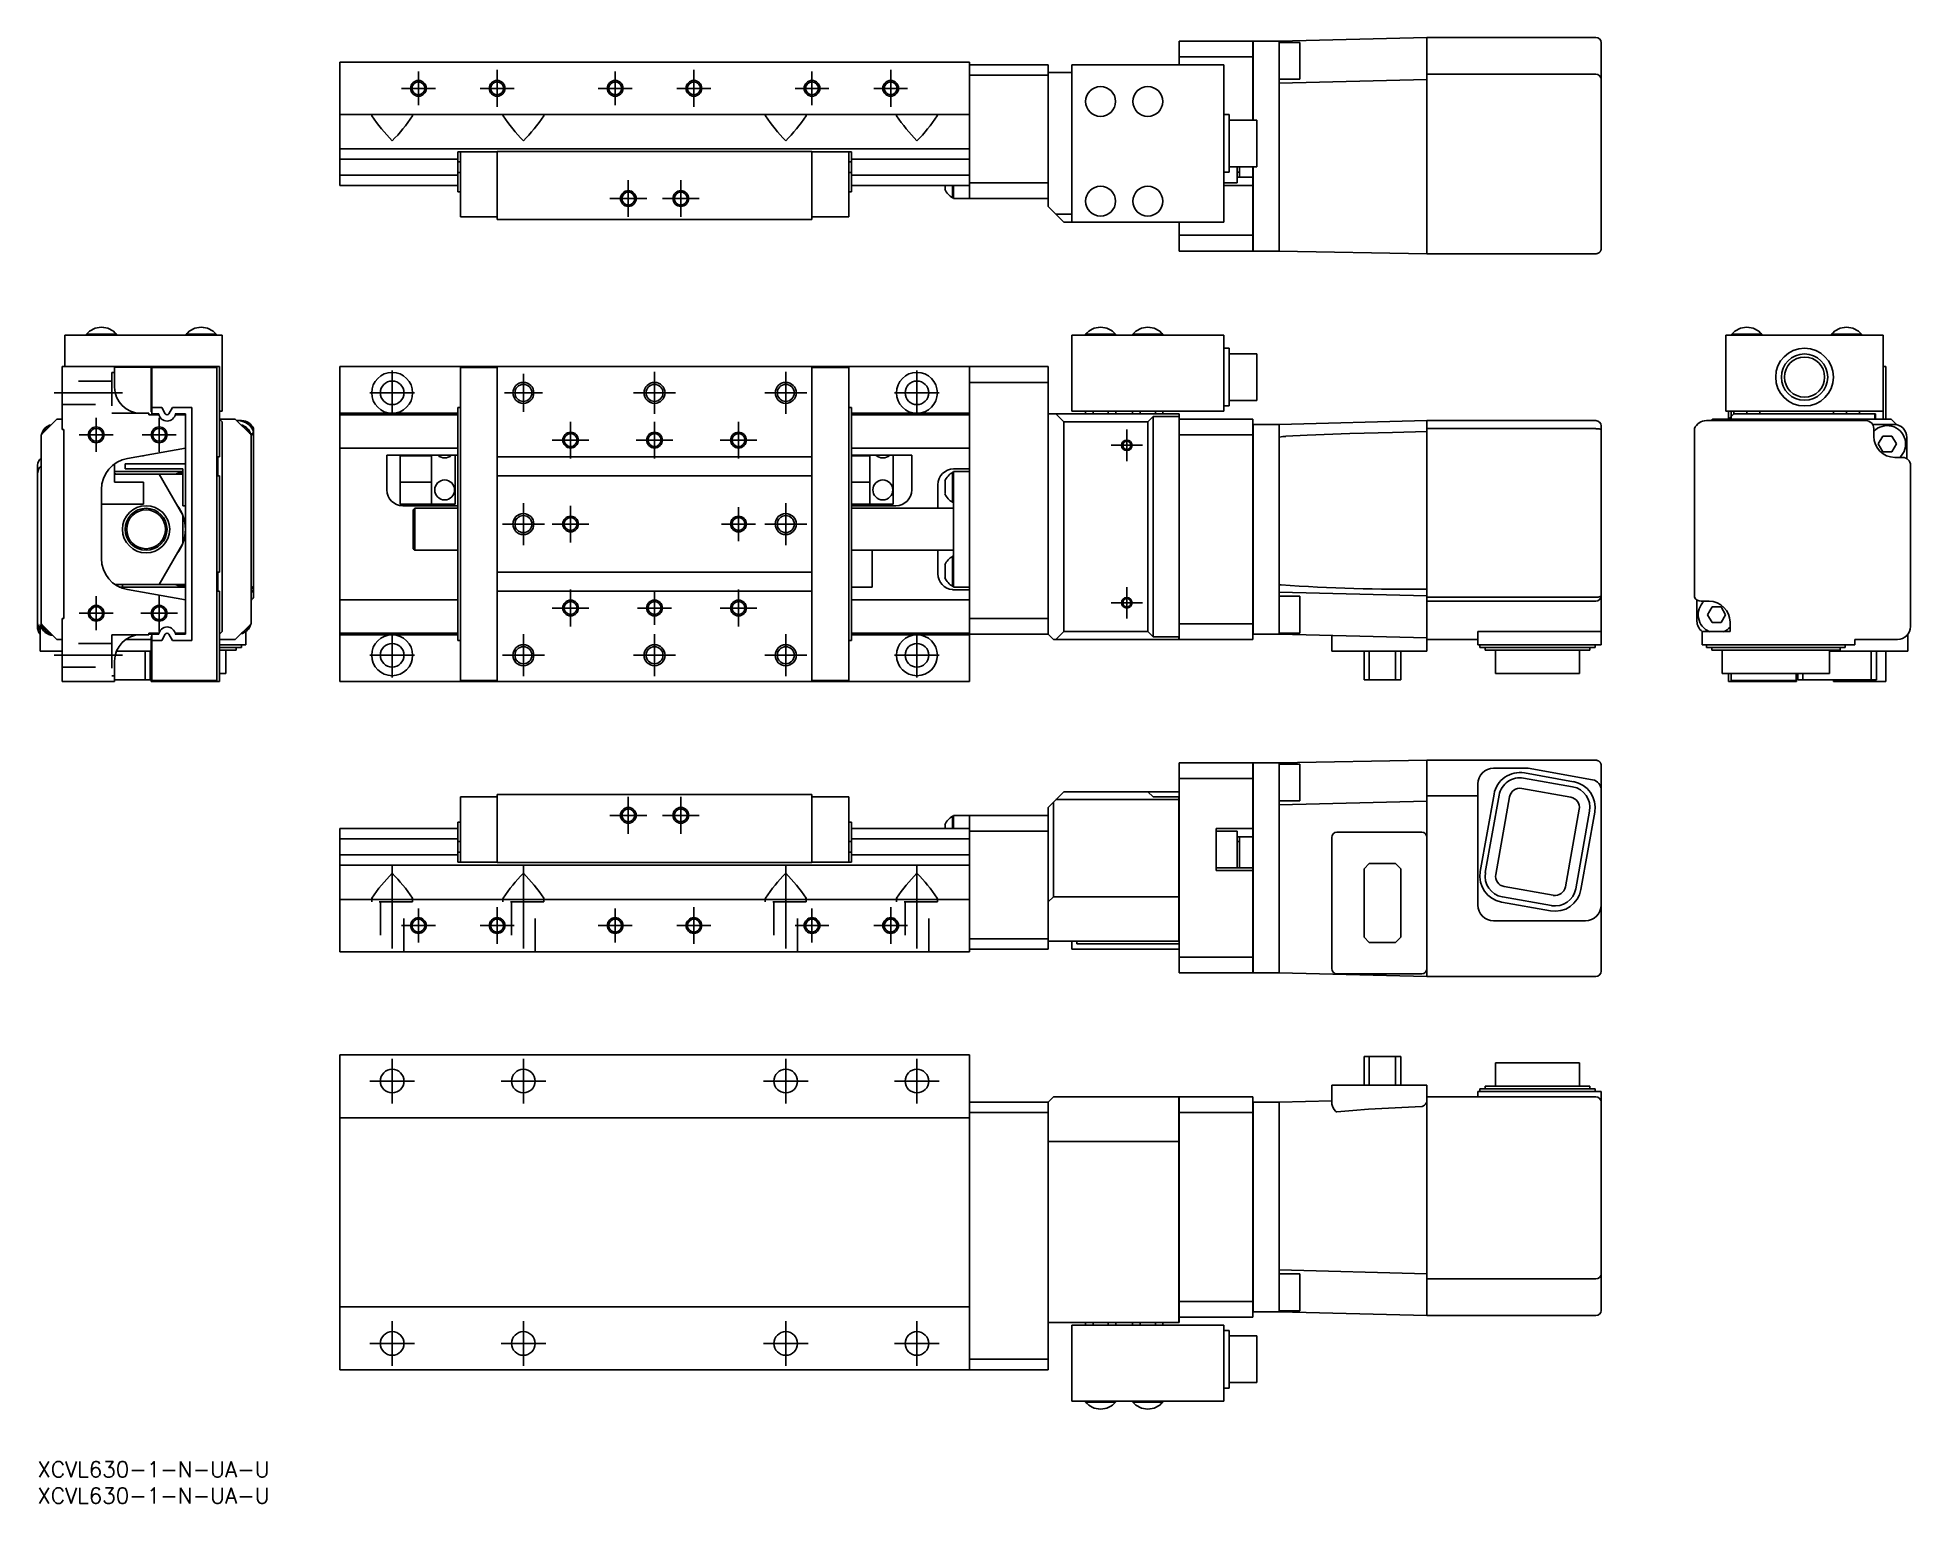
# Model space of a CAD drawing. Extents: x 0 to 357, y -8 to 271.
import ezdxf

# ---------------------------------------------------------------- set-up
doc = ezdxf.new("R2010")
doc.units = 0
doc.header["$LTSCALE"] = 0.5
doc.linetypes.add('CENTER', pattern=[50.8, 31.75, -6.35, 6.35, -6.35])
doc.linetypes.add('DASHED', pattern=[19.05, 12.7, -6.35])
for name, color, linetype in [('MSM_CENTER', 1, 'CENTER'), ('MSM_CONTINUOUS', 7, 'CONTINUOUS'), ('MSM_DASHED', 4, 'DASHED'), ('MSM_NARROW', 5, 'CONTINUOUS'), ('MSM_PART_NUMBER', 7, 'CONTINUOUS')]:
    doc.layers.add(name, color=color, linetype=linetype)
doc.styles.get("Standard").update_dxf_attribs({"font": 'txt.shx', "height": 3, "bigfont": 'bigfont.shx'})

# ---------------------------------------------------------------- blocks, each defined once
blk = doc.blocks.new('*U2')
at = {"layer": 'MSM_PART_NUMBER'}
blk.add_text('XCVL630-1-N-UA-U', height=3, dxfattribs=at).set_placement((0, -3))
blk = doc.blocks.new('*U3')
at = {"layer": 'MSM_PART_NUMBER'}
blk.add_text('XCVL630-1-N-UA-U', height=3, dxfattribs=at).set_placement((0, -8))

msp = doc.modelspace()

# ---------------------------------------------------------------- linework, layer by layer
at = {"layer": 'MSM_CENTER'}
for p, q in [((72.6, 258.43), (72.6, 264.89)), ((87.6, 258.16), (87.6, 265.16)), ((110.1, 258.43), (110.1, 264.89)), ((125.1, 258.16), (125.1, 265.16)), ((147.6, 258.43), (147.6, 264.89)), ((162.6, 258.16), (162.6, 265.16)), ((69.37, 261.66), (75.83, 261.66)), ((84.37, 261.66), (90.83, 261.66)), ((106.87, 261.66), (113.33, 261.66)), ((121.87, 261.66), (128.33, 261.66)), ((144.37, 261.66), (150.83, 261.66)), ((159.37, 261.66), (165.83, 261.66)), ((112.6, 237.16), (112.6, 244.16)), ((122.6, 237.16), (122.6, 244.16)), ((109.1, 240.66), (116.1, 240.66)), ((119.1, 240.66), (126.1, 240.66)), ((67.6, 199.39), (67.6, 207.89)), ((92.6, 200.02), (92.6, 207.26)), ((117.6, 199.64), (117.6, 207.64)), ((142.6, 199.64), (142.6, 207.64)), ((167.6, 199.39), (167.6, 207.89)), ((3.2, 203.64), (16.2, 203.64)), ((63.35, 203.64), (71.85, 203.64)), ((88.98, 203.64), (96.22, 203.64)), ((113.6, 203.64), (121.6, 203.64)), ((138.6, 203.64), (146.6, 203.64)), ((163.35, 203.64), (171.85, 203.64)), ((11.2, 192.41), (11.2, 198.87)), ((23.2, 192.41), (23.2, 198.87)), ((101.6, 191.14), (101.6, 198.14)), ((117.6, 191.14), (117.6, 198.14)), ((133.6, 191.14), (133.6, 198.14)), ((207.6, 190.64), (207.6, 196.64)), ((7.97, 195.64), (14.43, 195.64)), ((19.97, 195.64), (26.43, 195.64)), ((98.1, 194.64), (105.1, 194.64)), ((114.1, 194.64), (121.1, 194.64)), ((130.1, 194.64), (137.1, 194.64)), ((204.6, 193.64), (210.6, 193.64)), ((92.6, 174.64), (92.6, 182.64)), ((101.6, 175.14), (101.6, 182.14)), ((142.6, 174.64), (142.6, 182.64)), ((88.6, 178.64), (96.6, 178.64)), ((98.1, 178.64), (105.1, 178.64)), ((130.37, 178.64), (136.83, 178.64)), ((133.6, 175.41), (133.6, 181.87)), ((138.6, 178.64), (146.6, 178.64)), ((11.2, 158.41), (11.2, 164.87)), ((23.2, 158.14), (23.2, 165.14)), ((101.6, 159.14), (101.6, 166.14)), ((117.6, 159.41), (117.6, 165.87)), ((133.6, 159.14), (133.6, 166.14)), ((207.6, 160.64), (207.6, 166.64)), ((7.97, 161.64), (14.43, 161.64)), ((19.7, 161.64), (26.7, 161.64)), ((98.1, 162.64), (105.1, 162.64)), ((114.37, 162.64), (120.83, 162.64)), ((130.1, 162.64), (137.1, 162.64)), ((204.6, 163.64), (210.6, 163.64)), ((67.6, 149.39), (67.6, 157.89)), ((92.6, 149.64), (92.6, 157.64)), ((117.6, 149.64), (117.6, 157.64)), ((142.6, 149.64), (142.6, 157.64)), ((167.6, 149.39), (167.6, 157.89)), ((3.2, 153.64), (16.2, 153.64)), ((63.35, 153.64), (71.85, 153.64)), ((88.6, 153.64), (96.6, 153.64)), ((113.6, 153.64), (121.6, 153.64)), ((138.6, 153.64), (146.6, 153.64)), ((163.35, 153.64), (171.85, 153.64)), ((112.6, 119.63), (112.6, 126.63)), ((122.6, 119.63), (122.6, 126.63)), ((109.1, 123.13), (116.1, 123.13)), ((119.1, 123.13), (126.1, 123.13)), ((67.6, 113.63), (67.6, 95.13)), ((92.6, 113.63), (92.6, 95.13)), ((142.6, 113.63), (142.6, 95.13)), ((167.6, 113.63), (167.6, 95.13)), ((72.6, 98.9), (72.6, 105.36)), ((87.6, 98.63), (87.6, 105.63)), ((110.1, 98.9), (110.1, 105.36)), ((125.1, 98.63), (125.1, 105.63)), ((147.6, 98.9), (147.6, 105.36)), ((162.6, 98.63), (162.6, 105.63)), ((69.37, 102.13), (75.83, 102.13)), ((84.37, 102.13), (90.83, 102.13)), ((106.87, 102.13), (113.33, 102.13)), ((121.87, 102.13), (128.33, 102.13)), ((144.37, 102.13), (150.83, 102.13)), ((159.37, 102.13), (165.83, 102.13)), ((67.6, 68.25), (67.6, 76.75)), ((92.6, 68.25), (92.6, 76.75)), ((142.6, 68.25), (142.6, 76.75)), ((167.6, 68.25), (167.6, 76.75)), ((63.35, 72.5), (71.85, 72.5)), ((88.35, 72.5), (96.85, 72.5)), ((138.35, 72.5), (146.85, 72.5)), ((163.35, 72.5), (171.85, 72.5)), ((67.6, 18.25), (67.6, 26.75)), ((92.6, 18.25), (92.6, 26.75)), ((142.6, 18.25), (142.6, 26.75)), ((167.6, 18.25), (167.6, 26.75)), ((63.35, 22.5), (71.85, 22.5)), ((88.35, 22.5), (96.85, 22.5)), ((138.35, 22.5), (146.85, 22.5)), ((163.35, 22.5), (171.85, 22.5))]:
    msp.add_line(p, q, dxfattribs=at)
at = {"layer": 'MSM_CONTINUOUS'}
for p, q in [((264.8, 271.36), (236.6, 270.66)), ((264.8, 271.36), (264.8, 230.16)), ((297, 271.36), (264.8, 271.36)), ((217.6, 270.66), (231.6, 270.66)), ((217.6, 270.66), (217.6, 266.16)), ((231.6, 270.56), (231.7, 270.66)), ((231.6, 255.58), (231.6, 270.66)), ((231.7, 270.66), (231.7, 255.58)), ((231.7, 270.66), (236.6, 270.66)), ((236.6, 270.66), (236.6, 230.66)), ((240.6, 270.42), (236.6, 270.42)), ((240.6, 270.42), (240.6, 263.42)), ((298, 270.36), (298, 231.16)), ((57.6, 266.66), (177.6, 266.66)), ((57.6, 266.66), (57.6, 243.16)), ((177.6, 266.66), (177.6, 240.66)), ((192.6, 266.16), (177.6, 266.16)), ((192.6, 264.16), (177.6, 264.16)), ((192.6, 266.16), (192.6, 239.16)), ((192.6, 264.66), (197.1, 264.66)), ((197.1, 236.16), (197.1, 266.16)), ((197.1, 266.16), (226.1, 266.16)), ((231.6, 267.66), (217.6, 267.66)), ((226.1, 266.16), (226.1, 236.16)), ((297, 264.36), (264.8, 264.36)), ((236.6, 263.42), (240.6, 263.42)), ((264.8, 263.36), (236.6, 262.66)), ((57.6, 256.66), (177.6, 256.66)), ((63.86, 256.66), (63.7, 256.53)), ((63.7, 256.53), (63.72, 256.42)), ((71.5, 256.54), (71.34, 256.66)), ((71.47, 256.4), (71.5, 256.51)), ((71.5, 256.51), (71.5, 256.54)), ((88.86, 256.66), (88.7, 256.53)), ((88.7, 256.53), (88.72, 256.42)), ((96.5, 256.54), (96.34, 256.66)), ((96.47, 256.4), (96.5, 256.51)), ((96.5, 256.51), (96.5, 256.54)), ((138.86, 256.66), (138.7, 256.53)), ((138.7, 256.53), (138.72, 256.42)), ((146.5, 256.54), (146.34, 256.66)), ((146.47, 256.4), (146.5, 256.51)), ((146.5, 256.51), (146.5, 256.54)), ((163.86, 256.66), (163.7, 256.53)), ((163.7, 256.53), (163.72, 256.42)), ((171.5, 256.54), (171.34, 256.66)), ((171.47, 256.4), (171.5, 256.51)), ((171.5, 256.51), (171.5, 256.54)), ((227.1, 256.66), (226.1, 256.66)), ((227.1, 256.66), (227.1, 245.66)), ((232.4, 255.58), (227.1, 255.58)), ((232.4, 255.58), (232.4, 246.73)), ((57.6, 250.16), (177.6, 250.16)), ((57.6, 248.2), (80.1, 248.2)), ((87.6, 249.56), (80.1, 249.56)), ((80.1, 241.96), (80.1, 249.56)), ((80.6, 247.68), (80.1, 247.68)), ((80.6, 249.56), (80.6, 237.16)), ((147.6, 249.66), (87.6, 249.66)), ((87.6, 249.66), (87.6, 236.66)), ((147.6, 249.66), (147.6, 236.66)), ((155.1, 249.56), (147.6, 249.56)), ((154.6, 249.56), (154.6, 237.16)), ((154.6, 247.68), (155.1, 247.68)), ((155.1, 241.96), (155.1, 249.56)), ((155.1, 248.2), (177.6, 248.2)), ((227.1, 246.73), (232.4, 246.73)), ((228.6, 246.73), (228.6, 243.66)), ((229.1, 246.73), (229.1, 244.77)), ((231.6, 246.73), (231.6, 230.66)), ((231.7, 246.73), (231.7, 230.66)), ((57.6, 245.12), (80.1, 245.12)), ((57.6, 243.16), (80.1, 243.16)), ((80.6, 245.63), (80.1, 245.63)), ((154.6, 245.63), (155.1, 245.63)), ((155.1, 245.12), (177.6, 245.12)), ((155.1, 243.16), (177.6, 243.16)), ((172.95, 243.16), (172.95, 242.45)), ((174.4, 243.16), (174.4, 240.8)), ((174.6, 243.16), (174.6, 240.66)), ((192.6, 243.66), (177.6, 243.66)), ((226.1, 245.66), (227.1, 245.66)), ((226.1, 243.66), (228.6, 243.66)), ((231.6, 243.16), (226.1, 243.16)), ((228.6, 245.66), (229.1, 245.66)), ((228.6, 244.77), (231.6, 244.77)), ((80.6, 241.96), (80.1, 241.96)), ((154.6, 241.96), (155.1, 241.96)), ((174.4, 240.8), (174.6, 240.8)), ((174.6, 240.66), (192.6, 240.66)), ((192.6, 239.16), (195.6, 236.16)), ((80.6, 237.16), (87.6, 237.16)), ((147.6, 236.66), (87.6, 236.66)), ((154.6, 237.16), (147.6, 237.16)), ((194.1, 237.66), (197.1, 237.66)), ((226.1, 236.16), (195.6, 236.16)), ((217.6, 230.66), (217.6, 236.16)), ((217.6, 233.66), (231.6, 233.66)), ((231.6, 230.66), (217.6, 230.66)), ((231.7, 230.66), (231.6, 230.76)), ((236.6, 230.66), (231.7, 230.66)), ((236.6, 230.66), (264.8, 230.16)), ((297, 230.16), (264.8, 230.16)), ((297, 230.16), (297.05, 230.16)), ((297.05, 230.16), (297.1, 230.16)), ((297.1, 230.16), (297.15, 230.17)), ((297.15, 230.17), (297.19, 230.18)), ((297.19, 230.18), (297.24, 230.19)), ((297.24, 230.19), (297.28, 230.2)), ((297.28, 230.2), (297.33, 230.21)), ((297.33, 230.21), (297.36, 230.22)), ((297.36, 230.22), (297.39, 230.24)), ((297.39, 230.24), (297.42, 230.25)), ((297.42, 230.25), (297.45, 230.26)), ((297.45, 230.26), (297.48, 230.28)), ((297.48, 230.28), (297.51, 230.3)), ((297.51, 230.3), (297.53, 230.31)), ((297.53, 230.31), (297.56, 230.33)), ((297.56, 230.33), (297.59, 230.35)), ((297.59, 230.35), (297.61, 230.37)), ((297.61, 230.37), (297.64, 230.39)), ((297.64, 230.39), (297.67, 230.41)), ((297.67, 230.41), (297.69, 230.43)), ((297.69, 230.43), (297.71, 230.46)), ((297.71, 230.46), (297.74, 230.48)), ((297.74, 230.48), (297.76, 230.51)), ((297.76, 230.51), (297.78, 230.53)), ((297.78, 230.53), (297.8, 230.56)), ((297.8, 230.56), (297.82, 230.58)), ((297.82, 230.58), (297.84, 230.61)), ((297.84, 230.61), (297.86, 230.65)), ((297.86, 230.65), (297.88, 230.68)), ((297.88, 230.68), (297.9, 230.72)), ((297.9, 230.72), (297.92, 230.76)), ((297.92, 230.76), (297.93, 230.8)), ((297.93, 230.8), (297.95, 230.84)), ((297.95, 230.84), (297.96, 230.88)), ((297.96, 230.88), (297.97, 230.92)), ((297.97, 230.92), (297.98, 230.94)), ((297.98, 230.97), (297.99, 231)), ((297.98, 230.94), (297.98, 230.97)), ((297.99, 231.03), (298, 231.06)), ((297.99, 231), (297.99, 231.03)), ((298, 231.15), (298, 231.16)), ((298, 231.12), (298, 231.15)), ((298, 231.09), (298, 231.12)), ((298, 231.06), (298, 231.09)), ((35.2, 214.64), (5.2, 214.64)), ((5.2, 214.64), (5.2, 208.64)), ((15.05, 214.8), (9.35, 214.8)), ((9.35, 214.8), (9.35, 214.64)), ((15.05, 214.64), (15.05, 214.8)), ((34.05, 214.8), (28.35, 214.8)), ((28.35, 214.8), (28.35, 214.64)), ((34.05, 214.64), (34.05, 214.8)), ((35.2, 214.64), (35.2, 200.14)), ((226.1, 214.64), (197.1, 214.64)), ((197.1, 214.64), (197.1, 200.14)), ((205.45, 214.8), (199.75, 214.8)), ((199.75, 214.8), (199.75, 214.64)), ((205.45, 214.64), (205.45, 214.8)), ((208.75, 214.8), (208.75, 214.64)), ((214.45, 214.8), (208.75, 214.8)), ((214.45, 214.64), (214.45, 214.8)), ((226.1, 214.64), (226.1, 200.14)), ((351.75, 214.64), (321.75, 214.64)), ((321.75, 214.64), (321.75, 200.14)), ((328.6, 214.8), (322.9, 214.8)), ((322.9, 214.8), (322.9, 214.64)), ((328.6, 214.64), (328.6, 214.8)), ((347.6, 214.8), (341.9, 214.8)), ((341.9, 214.8), (341.9, 214.64)), ((347.6, 214.64), (347.6, 214.8)), ((351.75, 214.64), (351.75, 198.64)), ((227.1, 212.14), (226.1, 212.14)), ((227.1, 212.14), (227.1, 201.14)), ((232.4, 211.06), (227.1, 211.06)), ((232.4, 211.06), (232.4, 202.21)), ((4.7, 196.64), (4.7, 208.64)), ((4.7, 208.64), (34.7, 208.64)), ((14.7, 208.64), (14.7, 204.74)), ((21.7, 208.54), (14.7, 208.54)), ((21.7, 200.04), (21.7, 208.64)), ((21.8, 199.64), (21.8, 208.44)), ((21.8, 208.44), (34.2, 208.44)), ((34.2, 208.44), (34.2, 148.84)), ((34.7, 208.64), (34.7, 191.44)), ((57.6, 208.64), (57.6, 148.64)), ((57.6, 208.64), (192.6, 208.64)), ((80.6, 208.44), (87.6, 208.44)), ((80.6, 208.44), (80.6, 148.84)), ((87.6, 208.64), (87.6, 148.64)), ((147.6, 208.64), (147.6, 148.64)), ((154.6, 208.44), (147.6, 208.44)), ((154.6, 208.44), (154.6, 148.84)), ((177.6, 208.64), (177.6, 148.64)), ((192.6, 157.64), (192.6, 208.64)), ((352.25, 208.64), (351.75, 208.64)), ((352.25, 198.64), (352.25, 208.64)), ((192.6, 205.64), (177.6, 205.64)), ((21.8, 200.04), (21.7, 200.04)), ((21.8, 200.84), (23.68, 200.84)), ((23.68, 200.84), (24.36, 199.64)), ((25.04, 199.64), (25.72, 200.84)), ((25.72, 200.84), (29.4, 200.84)), ((29.4, 200.84), (29.4, 156.44)), ((35.2, 200.14), (34.7, 200.14)), ((80.1, 156.44), (80.1, 200.84)), ((80.6, 200.84), (80.1, 200.84)), ((154.6, 200.84), (155.1, 200.84)), ((155.1, 156.44), (155.1, 200.84)), ((226.1, 200.14), (197.1, 200.14)), ((199.71, 199.64), (199.71, 200.14)), ((201.16, 199.64), (201.16, 200.14)), ((204.04, 199.64), (204.04, 200.14)), ((205.49, 199.64), (205.49, 200.14)), ((208.71, 199.64), (208.71, 200.14)), ((210.16, 199.64), (210.16, 200.14)), ((213.04, 199.64), (213.04, 200.14)), ((214.49, 199.64), (214.49, 200.14)), ((226.1, 201.14), (227.1, 201.14)), ((227.1, 202.21), (232.4, 202.21)), ((351.75, 200.14), (321.75, 200.14)), ((322.25, 200.14), (322.25, 198.64)), ((322.75, 198.64), (322.75, 200.14)), ((323.25, 199.64), (323.25, 200.14)), ((325.75, 199.64), (325.75, 200.14)), ((328.25, 199.64), (328.25, 200.14)), ((342.25, 199.64), (342.25, 200.14)), ((344.75, 199.64), (344.75, 200.14)), ((347.25, 199.64), (347.25, 200.14)), ((3.7, 198.64), (0.7, 195.64)), ((3.7, 198.64), (4.7, 198.64)), ((5, 196.64), (4.7, 196.64)), ((5, 160.64), (5, 196.64)), ((19.7, 199.74), (21.2, 199.74)), ((21.2, 199.44), (21.2, 199.74)), ((23.16, 199.44), (21.2, 199.44)), ((23.13, 199.64), (21.8, 199.64)), ((28.2, 199.44), (26.24, 199.44)), ((28.2, 199.64), (26.27, 199.64)), ((28.2, 157.64), (28.2, 199.64)), ((34.7, 198.64), (35.2, 198.14)), ((34.7, 198.64), (37.7, 198.64)), ((35.2, 198.14), (35.2, 158.14)), ((40.7, 195.64), (37.7, 198.64)), ((38.9, 198.34), (38, 198.34)), ((41.2, 164.69), (41.2, 196.82)), ((57.6, 199.74), (80.1, 199.74)), ((57.6, 199.44), (80.1, 199.44)), ((155.1, 199.74), (177.6, 199.74)), ((155.1, 199.44), (177.6, 199.44)), ((192.6, 199.64), (217.6, 199.64)), ((194.1, 199.64), (195.6, 198.14)), ((195.6, 198.14), (195.6, 158.14)), ((211.6, 198.14), (195.6, 198.14)), ((212.6, 199.14), (211.6, 198.14)), ((211.6, 158.14), (211.6, 198.14)), ((212.6, 157.14), (212.6, 199.14)), ((217.6, 199.14), (212.6, 199.14)), ((217.6, 156.64), (217.6, 199.64)), ((217.6, 198.64), (231.6, 198.64)), ((231.6, 198.64), (231.6, 156.64)), ((231.7, 197.64), (231.6, 197.54)), ((231.7, 197.64), (231.7, 157.64)), ((231.7, 197.64), (236.6, 197.64)), ((264.8, 198.34), (236.6, 197.64)), ((236.6, 197.64), (236.6, 157.64)), ((297, 198.34), (264.8, 198.34)), ((264.8, 154.44), (264.8, 198.34)), ((297, 196.82), (264.8, 196.82)), ((297.82, 196.73), (297.92, 196.69)), ((297.92, 196.69), (297.99, 196.62)), ((297.99, 196.62), (298, 196.59)), ((298, 155.64), (298, 197.34)), ((315.75, 164.69), (315.75, 196.82)), ((318.05, 198.34), (348.45, 198.34)), ((319.25, 198.64), (318.95, 198.34)), ((319.25, 198.64), (353.25, 198.64)), ((323.25, 199.64), (322.25, 198.64)), ((323.25, 199.64), (350.25, 199.64)), ((328.75, 198.64), (328.75, 198.34)), ((336.75, 198.34), (336.75, 198.64)), ((353.75, 197.64), (349.72, 197.64)), ((349.95, 196.84), (349.95, 195.34)), ((350.15, 198.64), (350.15, 199.64)), ((350.25, 199.64), (350.25, 198.64)), ((354.32, 197.57), (353.25, 198.64)), ((0.7, 159.64), (0.7, 195.64)), ((28.2, 193.08), (17.16, 191.14)), ((40.7, 195.64), (40.7, 159.64)), ((40.7, 195.22), (40.71, 195.24)), ((40.7, 195.2), (40.7, 195.22)), ((40.7, 195.19), (40.7, 195.2)), ((40.7, 195.18), (40.7, 195.19)), ((40.7, 195.19), (40.7, 195.19)), ((40.7, 195.17), (40.7, 195.18)), ((40.7, 195.18), (40.7, 195.18)), ((40.7, 195.18), (40.7, 195.18)), ((40.7, 195.16), (40.7, 195.17)), ((40.7, 195.17), (40.7, 195.17)), ((40.7, 195.15), (40.7, 195.16)), ((40.7, 195.16), (40.7, 195.16)), ((40.7, 195.16), (40.7, 195.16)), ((40.7, 195.16), (40.7, 195.16)), ((40.7, 195.16), (40.7, 195.16)), ((40.7, 195.14), (40.7, 195.15)), ((40.7, 195.15), (40.7, 195.15)), ((40.7, 195.15), (40.7, 195.15)), ((40.7, 195.15), (40.7, 195.15)), ((40.7, 195.15), (40.7, 195.15)), ((40.7, 195.15), (40.7, 195.15)), ((40.7, 195.15), (40.7, 195.15)), ((40.7, 195.15), (40.7, 195.15)), ((40.7, 195.15), (40.7, 195.15)), ((40.7, 195.15), (40.7, 195.15)), ((40.7, 195.14), (40.7, 195.14)), ((40.7, 195.14), (40.7, 195.14)), ((40.7, 195.14), (40.7, 195.14)), ((40.7, 195.14), (40.7, 195.14)), ((40.7, 195.14), (40.7, 195.14)), ((40.7, 195.14), (40.7, 195.14)), ((40.7, 195.14), (40.7, 195.14)), ((40.7, 195.14), (40.7, 195.14)), ((40.71, 195.31), (40.72, 195.36)), ((40.71, 195.28), (40.71, 195.31)), ((40.71, 195.24), (40.71, 195.28)), ((40.72, 195.36), (40.8, 195.58)), ((40.8, 195.58), (40.94, 195.87)), ((40.94, 195.87), (41.08, 196.09)), ((41.08, 196.09), (41.2, 196.25)), ((57.6, 193.08), (80.1, 193.08)), ((155.1, 193.08), (177.6, 193.08)), ((231.6, 195.64), (217.6, 195.64)), ((236.6, 195.14), (236.69, 195.19)), ((237.93, 195.36), (241.99, 195.58)), ((241.99, 195.58), (250.12, 195.87)), ((250.12, 195.87), (258.25, 196.09)), ((258.25, 196.09), (264.8, 196.25)), ((350.78, 193.9), (351.65, 195.4)), ((351.65, 192.4), (350.78, 193.9)), ((351.65, 195.4), (353.38, 195.4)), ((353.38, 195.4), (354.25, 193.9)), ((354.25, 193.9), (353.38, 192.4)), ((356.25, 195.64), (356.19, 195.7)), ((356.25, 191.11), (356.25, 195.14)), ((0, 159.14), (0, 189.84)), ((14.7, 186.64), (14.7, 190.1)), ((16.7, 189.14), (16.7, 190.14)), ((28.2, 190.14), (16.7, 190.14)), ((19.99, 191.64), (20.2, 191.64)), ((20.2, 191.67), (20.2, 191.64)), ((34.35, 187.84), (34.35, 191.44)), ((34.35, 191.44), (34.7, 191.44)), ((80.1, 191.76), (66.6, 191.76)), ((66.6, 185.14), (66.6, 191.76)), ((69.1, 191.76), (69.1, 182.44)), ((75.1, 191.64), (69.1, 191.64)), ((75.1, 191.76), (75.1, 182.44)), ((79.6, 191.76), (79.6, 182.44)), ((147.6, 191.44), (87.6, 191.44)), ((166.6, 191.76), (155.1, 191.76)), ((158.6, 191.64), (155.1, 191.64)), ((158.6, 191.76), (158.6, 182.44)), ((163.1, 191.76), (163.1, 182.44)), ((166.6, 191.76), (166.6, 185.14)), ((353.38, 192.4), (351.65, 192.4)), ((353.95, 191.34), (355.45, 191.34)), ((356.95, 189.84), (356.95, 159.14)), ((27.7, 188.64), (14.7, 188.64)), ((14.7, 188.14), (27.7, 188.14)), ((14.7, 186.64), (20.2, 186.64)), ((27.7, 189.14), (16.7, 189.14)), ((20.2, 182.44), (20.2, 186.64)), ((27.7, 180.34), (23.2, 188.14)), ((27.7, 182.14), (27.7, 189.14)), ((34.7, 187.84), (34.35, 187.84)), ((34.7, 187.84), (34.7, 169.44)), ((75.1, 186.64), (69.1, 186.64)), ((147.6, 187.84), (87.6, 187.84)), ((158.6, 186.64), (155.1, 186.64)), ((171.6, 181.64), (171.6, 186.13)), ((172.95, 186.85), (172.95, 184.43)), ((174.4, 188.5), (174.4, 182.78)), ((174.6, 188.5), (174.4, 188.5)), ((177.6, 189.13), (174.6, 189.13)), ((174.6, 188.64), (177.6, 188.64)), ((174.6, 188.64), (174.6, 166.64)), ((12.2, 185.23), (12.2, 172.05)), ((12.2, 182.44), (20.2, 182.44)), ((28.2, 182.14), (27.7, 182.14)), ((79.6, 182.44), (69.1, 182.44)), ((80.1, 182.14), (69.6, 182.14)), ((163.1, 182.44), (155.1, 182.44)), ((163.6, 182.14), (155.1, 182.14)), ((174.4, 182.78), (174.6, 182.78)), ((27.7, 174.93), (27.7, 180.34)), ((71.9, 181.64), (71.6, 181.34)), ((71.6, 181.34), (71.6, 173.94)), ((71.9, 181.64), (71.9, 173.64)), ((80.1, 181.64), (71.9, 181.64)), ((174.6, 181.64), (155.1, 181.64)), ((23.2, 167.14), (27.7, 174.93)), ((71.6, 173.94), (71.9, 173.64)), ((71.9, 173.64), (80.1, 173.64)), ((155.1, 173.64), (174.6, 173.64)), ((159.1, 173.64), (159.1, 166.64)), ((171.6, 169.13), (171.6, 173.64)), ((174.4, 172.5), (174.4, 166.78)), ((174.6, 172.5), (174.4, 172.5)), ((34.35, 165.84), (34.35, 169.44)), ((34.35, 169.44), (34.7, 169.44)), ((147.6, 169.44), (87.6, 169.44)), ((172.95, 170.85), (172.95, 168.43)), ((14.75, 167.14), (28.2, 167.14)), ((15.6, 166.64), (28.2, 166.64)), ((16.2, 166.64), (16.2, 167.14)), ((17.16, 166.14), (28.2, 164.19)), ((34.7, 165.84), (34.35, 165.84)), ((34.7, 165.84), (34.7, 148.64)), ((40.7, 167.13), (40.7, 167.14)), ((40.7, 167.14), (40.7, 167.14)), ((40.7, 167.14), (40.7, 167.14)), ((40.7, 167.14), (40.7, 167.14)), ((40.7, 167.12), (40.7, 167.13)), ((40.7, 167.13), (40.7, 167.13)), ((40.7, 167.13), (40.7, 167.13)), ((40.7, 167.13), (40.7, 167.13)), ((40.7, 167.13), (40.7, 167.13)), ((40.7, 167.13), (40.7, 167.13)), ((40.7, 167.13), (40.7, 167.13)), ((40.7, 167.13), (40.7, 167.13)), ((40.7, 167.13), (40.7, 167.13)), ((40.7, 167.13), (40.7, 167.13)), ((40.7, 167.13), (40.7, 167.13)), ((40.7, 167.13), (40.7, 167.13)), ((40.7, 167.13), (40.7, 167.13)), ((40.7, 167.13), (40.7, 167.13)), ((40.7, 167.13), (40.7, 167.13)), ((40.7, 167.13), (40.7, 167.13)), ((40.7, 167.13), (40.7, 167.13)), ((40.7, 167.11), (40.7, 167.12)), ((40.7, 167.12), (40.7, 167.12)), ((40.7, 167.12), (40.7, 167.12)), ((40.7, 167.12), (40.7, 167.12)), ((40.7, 167.12), (40.7, 167.12)), ((40.7, 167.12), (40.7, 167.12)), ((40.7, 167.12), (40.7, 167.12)), ((40.7, 167.1), (40.7, 167.11)), ((40.7, 167.11), (40.7, 167.11)), ((40.7, 167.11), (40.7, 167.11)), ((40.7, 167.11), (40.7, 167.11)), ((40.7, 167.09), (40.7, 167.1)), ((40.7, 167.1), (40.7, 167.1)), ((40.7, 167.08), (40.7, 167.09)), ((40.7, 167.06), (40.7, 167.08)), ((40.71, 167.04), (40.7, 167.06)), ((40.71, 167.02), (40.71, 167.04)), ((40.72, 167), (40.71, 167.02)), ((40.72, 166.97), (40.72, 167)), ((40.74, 166.93), (40.72, 166.97)), ((40.75, 166.88), (40.74, 166.93)), ((40.78, 166.82), (40.75, 166.88)), ((40.82, 166.74), (40.78, 166.82)), ((41.12, 166.31), (40.82, 166.74)), ((41.2, 166.22), (41.12, 166.31)), ((147.6, 165.84), (87.6, 165.84)), ((155.1, 166.64), (159.1, 166.64)), ((174.4, 166.78), (174.6, 166.78)), ((174.6, 166.64), (177.6, 166.64)), ((177.6, 166.13), (174.6, 166.13)), ((236.62, 167.12), (236.6, 167.14)), ((264.8, 164.94), (236.6, 165.64)), ((240.6, 164.87), (236.6, 164.87)), ((236.71, 167.09), (236.62, 167.12)), ((236.86, 167.06), (236.71, 167.09)), ((237, 167.04), (236.86, 167.06)), ((240.6, 164.87), (240.6, 157.87)), ((264.8, 164.69), (297, 164.69)), ((297.81, 164.81), (297.91, 164.86)), ((297.91, 164.86), (297.98, 164.95)), ((297.98, 164.95), (298, 165.04)), ((4.7, 160.64), (5, 160.64)), ((4.7, 148.64), (4.7, 160.64)), ((57.6, 164.19), (80.1, 164.19)), ((155.1, 164.19), (177.6, 164.19)), ((192.6, 160.64), (177.6, 160.64)), ((297, 163.94), (264.8, 163.94)), ((316.25, 164.17), (316.25, 160.14)), ((318.55, 163.94), (317.05, 163.94)), ((318.26, 161.37), (319.12, 162.87)), ((319.12, 159.87), (318.26, 161.37)), ((319.12, 162.87), (320.85, 162.87)), ((320.85, 162.87), (321.72, 161.37)), ((321.72, 161.37), (320.85, 159.87)), ((0.5, 154.44), (0.5, 159.5)), ((0.7, 159.64), (3.7, 156.64)), ((21.2, 157.54), (19.7, 157.54)), ((21.2, 157.84), (23.16, 157.84)), ((21.2, 157.54), (21.2, 157.84)), ((21.2, 157.74), (23.14, 157.74)), ((23.13, 157.64), (21.2, 157.64)), ((21.7, 148.64), (21.7, 157.24)), ((21.7, 157.24), (21.8, 157.24)), ((21.8, 148.84), (21.8, 157.64)), ((24.36, 157.63), (23.68, 156.44)), ((25.72, 156.44), (25.04, 157.63)), ((26.24, 157.84), (28.2, 157.84)), ((26.26, 157.74), (27.8, 157.74)), ((26.27, 157.64), (28.2, 157.64)), ((27.8, 157.74), (27.7, 157.64)), ((27.8, 157.74), (27.9, 157.84)), ((35.2, 158.14), (34.7, 157.64)), ((37.7, 156.64), (40.7, 159.64)), ((39.7, 155.64), (39.7, 158.14)), ((57.6, 157.84), (80.1, 157.84)), ((57.6, 157.54), (80.1, 157.54)), ((155.1, 157.84), (177.6, 157.84)), ((155.1, 157.54), (177.6, 157.54)), ((192.6, 157.64), (177.6, 157.64)), ((192.6, 157.64), (193.6, 156.64)), ((195.6, 158.14), (194.1, 156.64)), ((195.6, 158.14), (211.6, 158.14)), ((211.6, 158.14), (212.6, 157.14)), ((212.6, 157.14), (217.5, 157.14)), ((217.5, 157.14), (217.6, 157.28)), ((217.5, 156.64), (217.5, 157.14)), ((217.6, 159.64), (231.6, 159.64)), ((231.6, 157.74), (231.7, 157.64)), ((236.6, 157.64), (231.7, 157.64)), ((236.6, 157.87), (240.6, 157.87)), ((264.8, 156.94), (236.6, 157.64)), ((246.65, 154.44), (246.65, 157.39)), ((274.5, 155.64), (274.5, 158.14)), ((274.5, 158.14), (298, 158.14)), ((316.25, 159.64), (316.32, 159.57)), ((317.25, 155.64), (317.25, 158.14)), ((317.25, 158.14), (322.55, 158.14)), ((320.85, 159.87), (319.12, 159.87)), ((322.55, 158.14), (322.55, 159.94)), ((356.45, 154.44), (356.45, 157.64)), ((4.7, 154.44), (0.5, 154.44)), ((4.7, 156.64), (3.7, 156.64)), ((21.7, 154.44), (15.08, 154.44)), ((21.7, 156.64), (16.84, 156.64)), ((20.5, 154.44), (20.5, 148.94)), ((21.5, 154.44), (21.5, 148.94)), ((23.68, 156.44), (21.8, 156.44)), ((29.4, 156.44), (25.72, 156.44)), ((37.7, 156.64), (34.7, 156.64)), ((34.7, 155.64), (39.7, 155.64)), ((38.87, 155.14), (34.7, 155.14)), ((37.87, 154.64), (34.7, 154.64)), ((35.87, 150.14), (35.87, 154.64)), ((37.87, 154.64), (37.87, 155.14)), ((38.87, 155.14), (38.87, 155.64)), ((80.6, 156.44), (80.1, 156.44)), ((154.6, 156.44), (155.1, 156.44)), ((217.5, 156.64), (193.6, 156.64)), ((217.6, 156.74), (217.5, 156.64)), ((231.6, 156.64), (217.6, 156.64)), ((264.8, 154.44), (246.65, 154.44)), ((252.8, 154.44), (252.8, 148.94)), ((253.8, 154.44), (253.8, 148.94)), ((258.8, 154.44), (258.8, 148.94)), ((259.8, 154.44), (259.8, 148.94)), ((274.5, 156.64), (264.8, 156.64)), ((274.5, 155.64), (298, 155.64)), ((274.86, 155.64), (274.86, 155.14)), ((296.85, 155.14), (274.86, 155.14)), ((275.86, 155.14), (275.86, 154.64)), ((295.85, 154.64), (275.86, 154.64)), ((277.86, 154.64), (277.86, 150.14)), ((293.85, 150.14), (293.85, 154.64)), ((295.85, 154.64), (295.85, 155.14)), ((296.85, 155.14), (296.85, 155.64)), ((317.25, 155.64), (346.35, 155.64)), ((318.08, 155.64), (318.08, 155.14)), ((344.51, 155.14), (318.08, 155.14)), ((319.08, 155.14), (319.08, 154.64)), ((343.51, 154.64), (319.08, 154.64)), ((321.08, 154.64), (321.08, 150.14)), ((341.51, 150.14), (341.51, 154.64)), ((356.45, 154.44), (341.51, 154.44)), ((343.51, 154.64), (343.51, 155.14)), ((344.51, 155.14), (344.51, 155.64)), ((346.35, 155.64), (346.35, 156.64)), ((354.45, 156.64), (346.35, 156.64)), ((349.45, 154.44), (349.45, 148.94)), ((350.45, 154.44), (350.45, 148.94)), ((352.25, 148.64), (352.25, 154.44)), ((14.7, 152.54), (14.7, 148.64)), ((21.7, 150.14), (21.5, 150.14)), ((35.87, 150.14), (34.7, 150.14)), ((293.85, 150.14), (277.86, 150.14)), ((341.51, 150.14), (321.08, 150.14)), ((322.25, 150.14), (322.25, 148.64)), ((322.75, 148.84), (322.75, 150.14)), ((335.15, 150.14), (335.15, 148.84)), ((335.25, 148.64), (335.25, 150.14)), ((335.45, 150.14), (335.45, 148.94)), ((336.45, 150.14), (336.45, 148.94)), ((14.7, 148.64), (4.7, 148.64)), ((14.7, 148.94), (21.5, 148.94)), ((34.7, 148.64), (21.7, 148.64)), ((34.2, 148.84), (21.8, 148.84)), ((57.6, 148.64), (177.6, 148.64)), ((80.6, 148.84), (87.6, 148.84)), ((154.6, 148.84), (147.6, 148.84)), ((252.8, 148.94), (259.8, 148.94)), ((322.25, 148.64), (335.25, 148.64)), ((335.15, 148.84), (322.75, 148.84)), ((335.45, 148.94), (350.45, 148.94)), ((342.25, 148.94), (342.25, 148.64)), ((342.25, 148.64), (352.25, 148.64)), ((217.6, 93.13), (217.6, 133.13)), ((217.6, 133.13), (231.6, 133.13)), ((231.6, 133.13), (231.6, 93.13)), ((231.7, 133.13), (231.6, 133.03)), ((231.7, 133.13), (231.7, 93.13)), ((231.7, 133.13), (236.6, 133.13)), ((264.8, 133.63), (236.6, 133.13)), ((236.6, 133.13), (236.6, 93.13)), ((240.6, 132.89), (236.6, 132.89)), ((240.6, 132.89), (240.6, 125.89)), ((264.8, 133.63), (264.8, 92.43)), ((264.8, 133.63), (297, 133.63)), ((277.5, 132.13), (283.91, 132.13)), ((284.09, 132.11), (296.35, 129.92)), ((297, 133.63), (297.05, 133.63)), ((297.05, 133.63), (297.1, 133.62)), ((297.1, 133.62), (297.14, 133.62)), ((297.14, 133.62), (297.19, 133.61)), ((297.19, 133.61), (297.23, 133.6)), ((297.23, 133.6), (297.28, 133.59)), ((297.28, 133.59), (297.32, 133.57)), ((297.32, 133.57), (297.35, 133.56)), ((297.35, 133.56), (297.38, 133.55)), ((297.38, 133.55), (297.41, 133.54)), ((297.41, 133.54), (297.44, 133.52)), ((297.44, 133.52), (297.47, 133.51)), ((297.47, 133.51), (297.5, 133.49)), ((297.5, 133.49), (297.53, 133.48)), ((297.53, 133.48), (297.55, 133.46)), ((297.55, 133.46), (297.58, 133.44)), ((297.58, 133.44), (297.61, 133.42)), ((297.61, 133.42), (297.63, 133.4)), ((297.63, 133.4), (297.66, 133.38)), ((297.66, 133.38), (297.68, 133.36)), ((297.68, 133.36), (297.71, 133.34)), ((297.71, 133.34), (297.73, 133.31)), ((297.73, 133.31), (297.75, 133.29)), ((297.75, 133.29), (297.77, 133.27)), ((297.77, 133.27), (297.79, 133.24)), ((297.79, 133.24), (297.81, 133.21)), ((297.81, 133.21), (297.83, 133.19)), ((297.83, 133.19), (297.85, 133.15)), ((297.85, 133.15), (297.87, 133.12)), ((297.87, 133.12), (297.89, 133.08)), ((297.89, 133.08), (297.91, 133.05)), ((297.91, 133.05), (297.92, 133.01)), ((297.92, 133.01), (297.94, 132.97)), ((297.94, 132.97), (297.95, 132.93)), ((297.95, 132.93), (297.96, 132.89)), ((297.96, 132.89), (297.97, 132.86)), ((297.97, 132.86), (297.98, 132.83)), ((297.98, 132.83), (297.99, 132.8)), ((297.99, 132.8), (297.99, 132.76)), ((297.99, 132.76), (297.99, 132.73)), ((297.99, 132.73), (298, 132.7)), ((298, 132.7), (298, 132.67)), ((298, 132.67), (298, 132.63)), ((298, 132.63), (298, 93.43)), ((298, 132.63), (298, 132.63)), ((231.6, 130.13), (217.6, 130.13)), ((274.5, 106.03), (274.5, 129.13)), ((292.55, 128.57), (283.2, 130.24)), ((292.73, 129.55), (283.38, 131.22)), ((80.6, 126.63), (87.6, 126.63)), ((80.6, 126.63), (80.6, 114.23)), ((87.6, 127.13), (87.6, 114.13)), ((147.6, 127.13), (87.6, 127.13)), ((147.6, 127.13), (147.6, 114.13)), ((154.6, 126.63), (147.6, 126.63)), ((154.6, 126.63), (154.6, 114.23)), ((192.6, 124.63), (195.6, 127.63)), ((193.6, 125.63), (193.6, 107.63)), ((217.5, 126.13), (194.1, 126.13)), ((195.6, 127.63), (217.6, 127.63)), ((211.6, 127.63), (212.6, 126.63)), ((212.6, 126.63), (217.6, 126.63)), ((217.5, 99.13), (217.5, 126.63)), ((217.6, 126.09), (217.5, 126.13)), ((236.6, 125.89), (240.6, 125.89)), ((264.8, 125.83), (236.6, 125.13)), ((274.5, 126.83), (264.8, 126.83)), ((277.58, 127.18), (274.94, 112.41)), ((278.56, 127), (275.92, 112.24)), ((280.53, 126.65), (277.89, 111.89)), ((292.2, 126.6), (282.85, 128.27)), ((80.6, 121.83), (80.1, 121.83)), ((80.1, 114.23), (80.1, 121.83)), ((154.6, 121.83), (155.1, 121.83)), ((155.1, 114.23), (155.1, 121.83)), ((174.4, 122.99), (174.4, 120.63)), ((174.6, 122.99), (174.4, 122.99)), ((192.6, 123.13), (174.6, 123.13)), ((174.6, 123.13), (174.6, 120.63)), ((177.6, 123.13), (177.6, 97.13)), ((192.6, 124.63), (192.6, 97.63)), ((291.18, 109.51), (293.82, 124.28)), ((293.15, 109.16), (295.79, 123.93)), ((294.14, 108.99), (296.77, 123.75)), ((57.6, 120.63), (57.6, 97.13)), ((57.6, 120.63), (80.1, 120.63)), ((57.6, 118.66), (80.1, 118.66)), ((80.6, 118.15), (80.1, 118.15)), ((154.6, 118.15), (155.1, 118.15)), ((155.1, 120.63), (177.6, 120.63)), ((155.1, 118.66), (177.6, 118.66)), ((172.95, 121.34), (172.95, 120.63)), ((192.6, 120.13), (177.6, 120.13)), ((231.6, 120.63), (224.6, 120.63)), ((224.6, 120.63), (224.6, 112.63)), ((228.6, 120.13), (224.6, 120.13)), ((228.6, 120.13), (228.6, 113.13)), ((228.6, 119.02), (231.6, 119.02)), ((229.1, 118.13), (228.6, 118.13)), ((229.1, 119.02), (229.1, 113.16)), ((246.65, 118.93), (246.65, 93.93)), ((263.8, 119.93), (247.65, 119.93)), ((57.6, 115.59), (80.1, 115.59)), ((80.6, 116.1), (80.1, 116.1)), ((87.6, 114.23), (80.1, 114.23)), ((155.1, 114.23), (147.6, 114.23)), ((154.6, 116.1), (155.1, 116.1)), ((155.1, 115.59), (177.6, 115.59)), ((57.6, 113.63), (177.6, 113.63)), ((147.6, 114.13), (87.6, 114.13)), ((224.6, 113.13), (228.6, 113.13)), ((231.6, 112.63), (224.6, 112.63)), ((231.6, 113.16), (228.6, 113.16)), ((252.8, 112.93), (253.8, 113.93)), ((252.8, 99.93), (252.8, 112.93)), ((253.8, 113.93), (258.8, 113.93)), ((258.8, 113.93), (259.8, 112.93)), ((259.8, 112.93), (259.8, 99.93)), ((57.6, 107.13), (177.6, 107.13)), ((63.7, 107.26), (63.72, 107.37)), ((63.86, 107.13), (63.7, 107.26)), ((71.34, 107.13), (71.5, 107.26)), ((71.5, 107.26), (71.48, 107.37)), ((88.7, 107.26), (88.72, 107.37)), ((88.86, 107.13), (88.7, 107.26)), ((96.34, 107.13), (96.5, 107.26)), ((96.5, 107.26), (96.48, 107.37)), ((138.7, 107.26), (138.72, 107.37)), ((138.86, 107.13), (138.7, 107.26)), ((146.34, 107.13), (146.5, 107.26)), ((146.5, 107.26), (146.48, 107.37)), ((163.7, 107.26), (163.72, 107.37)), ((163.86, 107.13), (163.7, 107.26)), ((171.34, 107.13), (171.5, 107.26)), ((171.5, 107.26), (171.48, 107.37)), ((192.6, 106.63), (193.6, 107.63)), ((193.6, 107.63), (217.5, 107.63)), ((217.5, 107.63), (217.6, 107.67)), ((279.16, 107.6), (288.51, 105.93)), ((279.51, 109.57), (288.86, 107.9)), ((278.98, 106.61), (288.34, 104.94)), ((295, 103.03), (277.5, 103.03)), ((57.6, 97.13), (177.6, 97.13)), ((192.6, 99.63), (177.6, 99.63)), ((192.6, 97.63), (177.6, 97.63)), ((217.5, 99.13), (192.6, 99.13)), ((197.1, 99.13), (197.1, 97.63)), ((197.1, 97.63), (217.6, 97.63)), ((198.1, 99.13), (198.1, 98.63)), ((198.1, 98.63), (217.6, 98.63)), ((217.6, 99.23), (217.5, 99.13)), ((253.8, 98.93), (252.8, 99.93)), ((258.8, 98.93), (253.8, 98.93)), ((259.8, 99.93), (258.8, 98.93)), ((217.6, 96.13), (231.6, 96.13)), ((231.6, 93.13), (217.6, 93.13)), ((231.6, 93.23), (231.7, 93.13)), ((236.6, 93.13), (231.7, 93.13)), ((264.8, 92.43), (236.6, 93.13)), ((247.65, 92.93), (263.8, 92.93)), ((297, 92.43), (264.8, 92.43)), ((57.6, 77.5), (177.6, 77.5)), ((57.6, 77.5), (57.6, 17.5)), ((177.6, 77.5), (177.6, 17.5)), ((252.8, 71.7), (252.8, 77.2)), ((259.8, 77.2), (252.8, 77.2)), ((253.8, 71.7), (253.8, 77.2)), ((258.8, 71.7), (258.8, 77.2)), ((259.8, 71.7), (259.8, 77.2)), ((277.86, 76), (293.85, 76)), ((277.86, 76), (277.86, 71.5)), ((293.85, 71.5), (293.85, 76)), ((246.65, 71.7), (246.65, 68.16)), ((246.65, 71.7), (264.8, 71.7)), ((264.8, 71.7), (264.8, 27.8)), ((275.86, 71.5), (295.85, 71.5)), ((275.86, 71.5), (275.86, 71)), ((295.85, 71), (295.85, 71.5)), ((192.6, 68.5), (177.6, 68.5)), ((192.6, 68.5), (193.6, 69.5)), ((192.6, 68.5), (192.6, 17.5)), ((193.6, 69.5), (217.5, 69.5)), ((217.5, 26.5), (217.5, 69.5)), ((217.5, 69.5), (217.6, 69.4)), ((217.6, 69.5), (231.6, 69.5)), ((217.6, 69.5), (217.6, 26.5)), ((231.6, 69.5), (231.6, 27.5)), ((231.6, 68.4), (231.7, 68.5)), ((231.7, 68.5), (236.6, 68.5)), ((231.7, 68.5), (231.7, 28.5)), ((246.65, 68.75), (236.6, 68.5)), ((236.6, 68.5), (236.6, 28.5)), ((246.66, 68.07), (246.65, 68.16)), ((264.79, 68.61), (264.75, 68.49)), ((264.8, 68.71), (264.79, 68.61)), ((297, 69.5), (264.8, 69.5)), ((274.5, 70.5), (274.5, 69.5)), ((298, 70.5), (274.5, 70.5)), ((274.86, 71), (296.85, 71)), ((274.86, 71), (274.86, 70.5)), ((296.85, 70.5), (296.85, 71)), ((298, 70.5), (298, 28.8)), ((57.6, 65.5), (177.6, 65.5)), ((192.6, 66.5), (177.6, 66.5)), ((231.6, 66.5), (217.6, 66.5)), ((247.44, 66.7), (247.35, 66.78)), ((247.55, 66.65), (247.44, 66.7)), ((247.65, 66.64), (247.55, 66.65)), ((250.66, 66.91), (247.65, 66.64)), ((253.68, 67.12), (250.66, 66.91)), ((263.8, 67.67), (253.68, 67.12)), ((263.88, 67.68), (263.8, 67.67)), ((264, 67.71), (263.88, 67.68)), ((264.12, 67.77), (264, 67.71)), ((217.5, 61), (192.6, 61)), ((217.6, 60.96), (217.5, 61)), ((264.8, 35.8), (236.6, 36.5)), ((240.6, 35.74), (236.6, 35.74)), ((240.6, 35.74), (240.6, 28.74)), ((297, 34.8), (264.8, 34.8)), ((57.6, 29.5), (177.6, 29.5)), ((217.6, 30.5), (231.6, 30.5)), ((231.7, 28.5), (231.6, 28.6)), ((236.6, 28.74), (240.6, 28.74)), ((192.6, 26.5), (217.6, 26.5)), ((197.1, 26), (226.1, 26)), ((197.1, 11.5), (197.1, 26)), ((199.71, 26.5), (199.71, 26)), ((201.16, 26.5), (201.16, 26)), ((204.04, 26.5), (204.04, 26)), ((205.49, 26.5), (205.49, 26)), ((208.71, 26.5), (208.71, 26)), ((210.16, 26.5), (210.16, 26)), ((213.04, 26.5), (213.04, 26)), ((214.49, 26.5), (214.49, 26)), ((231.6, 27.5), (217.6, 27.5)), ((226.1, 11.5), (226.1, 26)), ((227.1, 25), (226.1, 25)), ((227.1, 25), (227.1, 14)), ((236.6, 28.5), (231.7, 28.5)), ((264.8, 27.8), (236.6, 28.5)), ((297, 27.8), (264.8, 27.8)), ((232.4, 23.93), (227.1, 23.93)), ((232.4, 23.93), (232.4, 15.08)), ((192.6, 19.5), (177.6, 19.5)), ((57.6, 17.5), (192.6, 17.5)), ((227.1, 15.08), (232.4, 15.08)), ((197.1, 11.5), (226.1, 11.5)), ((199.75, 11.5), (199.75, 11.34)), ((199.75, 11.34), (205.45, 11.34)), ((205.45, 11.34), (205.45, 11.5)), ((208.75, 11.5), (208.75, 11.34)), ((208.75, 11.34), (214.45, 11.34)), ((214.45, 11.34), (214.45, 11.5)), ((226.1, 14), (227.1, 14))]:
    msp.add_line(p, q, dxfattribs=at)
for centre, radius in [((72.6, 261.66), 1.23), ((87.6, 261.66), 1.23), ((110.1, 261.66), 1.23), ((125.1, 261.66), 1.23), ((147.6, 261.66), 1.23), ((162.6, 261.66), 1.23), ((202.6, 259.16), 2.85), ((211.6, 259.16), 2.85), ((202.6, 240.16), 2.85), ((211.6, 240.16), 2.85), ((112.6, 240.66), 1.23), ((122.6, 240.66), 1.23), ((336.75, 206.64), 5.5), ((336.75, 206.64), 4.42), ((67.6, 203.64), 3.9), ((167.6, 203.64), 3.9), ((336.75, 206.64), 3.83), ((92.6, 203.64), 1.62), ((117.6, 203.64), 1.62), ((142.6, 203.64), 1.62), ((11.2, 195.64), 1.23), ((23.2, 195.64), 1.23), ((101.6, 194.64), 1.23), ((117.6, 194.64), 1.23), ((133.6, 194.64), 1.23), ((207.6, 193.64), 0.783), ((20.7, 177.64), 4.5), ((20.7, 177.64), 4), ((20.7, 177.64), 3.7), ((92.6, 178.64), 1.62), ((101.6, 178.64), 1.23), ((133.6, 178.64), 1.23), ((142.6, 178.64), 1.62), ((207.6, 163.64), 0.783), ((11.2, 161.64), 1.23), ((23.2, 161.64), 1.23), ((101.6, 162.64), 1.23), ((117.6, 162.64), 1.23), ((133.6, 162.64), 1.23), ((67.6, 153.64), 3.9), ((167.6, 153.64), 3.9), ((92.6, 153.64), 1.62), ((117.6, 153.64), 1.62), ((142.6, 153.64), 1.62), ((112.6, 123.13), 1.23), ((122.6, 123.13), 1.23), ((72.6, 102.13), 1.23), ((87.6, 102.13), 1.23), ((110.1, 102.13), 1.23), ((125.1, 102.13), 1.23), ((147.6, 102.13), 1.23), ((162.6, 102.13), 1.23), ((67.6, 72.5), 2.25), ((92.6, 72.5), 2.25), ((142.6, 72.5), 2.25), ((167.6, 72.5), 2.25), ((67.6, 22.5), 2.25), ((92.6, 22.5), 2.25), ((142.6, 22.5), 2.25), ((167.6, 22.5), 2.25)]:
    msp.add_circle(centre, radius, dxfattribs=at)
at = {"layer": 'MSM_CONTINUOUS', "extrusion": (0, 0, -1)}
for centre, radius in [((-67.6, 203.64), 2.25), ((-167.6, 203.64), 2.25), ((-77.6, 185.14), 1.9), ((-161.1, 185.14), 1.9), ((-67.6, 153.64), 2.25), ((-167.6, 153.64), 2.25)]:
    msp.add_circle(centre, radius, dxfattribs=at)
at = {"layer": 'MSM_CONTINUOUS'}
for centre, radius, start, end in [((297, 270.36), 1, 0, 90), ((297, 263.36), 1, 0, 90), ((93.98, 277.11), 36.66, 214.3736, 223.9772), ((43.68, 275.12), 33.51, 315.5479, 326.031), ((118.98, 277.11), 36.66, 214.3736, 223.9772), ((68.68, 275.12), 33.51, 315.5479, 326.031), ((168.98, 277.11), 36.66, 214.3736, 223.9772), ((118.68, 275.12), 33.51, 315.5479, 326.031), ((193.98, 277.11), 36.66, 214.3736, 223.9772), ((143.68, 275.12), 33.51, 315.5479, 326.031), ((175.97, 243.64), 3.25, 201.5574, 241.0598), ((12.2, 212.44), 3.7, 39.6218, 140.3782), ((31.2, 212.44), 3.7, 39.6218, 140.3782), ((202.6, 212.44), 3.7, 39.6218, 140.3782), ((211.6, 212.44), 3.7, 39.6218, 140.3782), ((325.75, 212.44), 3.7, 39.6218, 140.3782), ((344.75, 212.44), 3.7, 39.6218, 140.3782), ((19.7, 204.74), 5, 180, 270), ((3.2, 195.14), 2.5, 103.0519, 166.9481), ((3.2, 195.14), 2.4, 107.1144, 162.8856), ((24.7, 199.84), 1.59, 187.2376, 352.7624), ((24.7, 199.84), 0.388, 210, 330), ((38.2, 195.14), 3.2, 20.3641, 90), ((38.2, 195.14), 2.5, 13.0519, 76.9481), ((38.9, 195.84), 2.5, 23.0739, 90), ((38.2, 195.14), 2.4, 17.1144, 72.8856), ((297, 197.34), 1, 0, 90), ((297.06, 193.66), 3.15, 76.14, 91.149), ((318.05, 195.84), 2.5, 90, 156.9261), ((348.45, 196.84), 1.5, 0, 90), ((352.51, 193.9), 3.5, 312.9107, 137.0893), ((353.75, 195.14), 2.5, 0, 90), ((238.35, 187.27), 8.09, 93.0084, 101.8095), ((353.95, 195.34), 4, 180, 270), ((1.5, 189.84), 1.5, 122.231, 180), ((2.2, 188.14), 2.2, 132.9859, 180), ((18.2, 185.23), 6, 100, 180), ((355.45, 189.84), 1.5, 0, 90), ((13.7, 185.64), 2.85, 61.3056, 69.459), ((27.7, 185.64), 2.85, 90, 118.6944), ((174.6, 186.13), 3, 90, 180), ((175.97, 185.65), 3.25, 118.9402, 158.4426), ((20.7, 177.64), 7.5, 321.3689, 38.631), ((175.97, 185.62), 3.25, 201.5574, 241.0598), ((18.2, 172.05), 6, 180, 260), ((175.97, 169.65), 3.25, 118.9402, 158.4426), ((174.6, 169.13), 3, 180, 265.3245), ((175.97, 169.62), 3.25, 201.5574, 241.0598), ((27.7, 169.64), 2.85, 241.3056, 280.1042), ((39.2, 167.14), 2.2, 312.9859, 335.38), ((39.9, 165.44), 1.5, 302.231, 330.0736), ((261.92, 538.52), 372.31, 266.1613, 270.4426), ((297, 164.94), 1, 270, 0), ((297.07, 167.04), 2.35, 268.4102, 288.466), ((317.05, 165.44), 1.5, 209.9264, 270), ((319.99, 161.37), 3.5, 132.9107, 247.6272), ((318.55, 159.94), 4, 0, 90), ((3.2, 160.14), 3.2, 180, 212.4617), ((2.5, 159.14), 2.5, 180, 216.8699), ((3.29, 160.24), 2.89, 194.9203, 231.6506), ((3.2, 160.14), 2.5, 193.0519, 256.9481), ((3.2, 160.14), 2.4, 197.1144, 252.8856), ((3.2, 160.14), 2.75, 231.8078, 264.5078), ((19.7, 152.54), 5, 90, 180), ((24.7, 157.44), 1.59, 7.2376, 172.7624), ((24.7, 157.44), 0.388, 30, 150), ((38.2, 160.14), 2.5, 283.0519, 346.9481), ((38.2, 160.14), 2.4, 287.1144, 342.8856), ((318.75, 160.14), 2.5, 180, 233.1301), ((319.99, 161.37), 3.5, 292.3728, 317.0893), ((354.45, 159.14), 2.5, 270, 0), ((277.5, 129.13), 3, 90, 180), ((283.91, 131.13), 1, 79.8753, 90), ((282.5, 126.3), 5, 79.8753, 169.8753), ((282.5, 126.3), 4, 79.8753, 169.8753), ((291.85, 124.63), 4, 349.8753, 79.8753), ((291.85, 124.63), 5, 349.8753, 79.8753), ((296, 127.95), 2, 0, 79.8753), ((282.5, 126.3), 2, 79.8753, 169.8753), ((291.85, 124.63), 2, 349.8753, 79.8753), ((175.97, 120.14), 3.25, 118.9402, 158.4426), ((247.65, 118.93), 1, 90, 180), ((263.8, 118.93), 1, 0, 90), ((93.98, 86.67), 36.66, 136.0228, 145.6264), ((41.22, 86.67), 36.66, 34.3736, 43.9772), ((118.98, 86.67), 36.66, 136.0228, 145.6264), ((66.22, 86.67), 36.66, 34.3736, 43.9772), ((168.98, 86.67), 36.66, 136.0228, 145.6264), ((116.22, 86.67), 36.66, 34.3736, 43.9772), ((193.98, 86.67), 36.66, 136.0228, 145.6264), ((141.22, 86.67), 36.66, 34.3736, 43.9772), ((279.86, 111.53), 5, 169.8753, 259.8753), ((279.86, 111.53), 4, 169.8753, 259.8753), ((279.86, 111.53), 2, 169.8753, 259.8753), ((289.21, 109.86), 5, 259.8753, 349.8753), ((289.21, 109.86), 4, 259.8753, 349.8753), ((289.21, 109.86), 2, 259.8753, 349.8753), ((277.5, 106.03), 3, 180, 270), ((295, 106.03), 3, 270, 0), ((247.65, 93.93), 1, 180, 270), ((263.8, 93.93), 1, 270, 0), ((297, 93.43), 1, 270, 0), ((249.49, 68.77), 2.92, 193.9171, 222.8503), ((263.31, 69.12), 1.58, 300.9556, 336.6317), ((297, 68.5), 1, 0, 90), ((297, 35.8), 1, 270, 0), ((297, 28.8), 1, 270, 0), ((202.6, 13.7), 3.7, 219.6218, 320.3782), ((211.6, 13.7), 3.7, 219.6218, 320.3782)]:
    msp.add_arc(centre, radius, start, end, dxfattribs=at)
at = {"layer": 'MSM_CONTINUOUS', "extrusion": (0, 0, -1)}
for centre, radius, start, end in [((-77.6, 193.14), 1.9, 226.3793, 313.6207), ((-161.1, 193.14), 1.9, 226.3793, 313.6207), ((-69.6, 185.14), 3, 270, 0), ((-163.6, 185.14), 3, 180, 270), ((-174.6, 169.13), 3, 270, 274.6755)]:
    msp.add_arc(centre, radius, start, end, dxfattribs=at)
at = {"layer": 'MSM_DASHED'}
for p, q in [((14.2, 207.54), (14.2, 199.74)), ((14.7, 207.54), (14.2, 207.54)), ((14.2, 205.89), (4.7, 205.89)), ((4.7, 201.39), (14.2, 201.39)), ((14.2, 199.74), (19.7, 199.74)), ((14.2, 157.54), (14.2, 149.74)), ((19.7, 157.54), (14.2, 157.54)), ((14.2, 155.89), (4.7, 155.89)), ((4.7, 151.39), (14.2, 151.39)), ((14.2, 149.74), (14.7, 149.74)), ((63.7, 106.63), (63.7, 107.26)), ((71.5, 106.63), (71.5, 107.26)), ((88.7, 106.63), (88.7, 107.26)), ((96.5, 106.63), (96.5, 107.26)), ((138.7, 106.63), (138.7, 107.26)), ((146.5, 106.63), (146.5, 107.26)), ((163.7, 106.63), (163.7, 107.26)), ((171.5, 106.63), (171.5, 107.26)), ((71.5, 106.63), (63.7, 106.63)), ((65.35, 106.63), (65.35, 97.13)), ((69.85, 97.13), (69.85, 106.63)), ((96.5, 106.63), (88.7, 106.63)), ((90.35, 106.63), (90.35, 97.13)), ((94.85, 97.13), (94.85, 106.63)), ((146.5, 106.63), (138.7, 106.63)), ((140.35, 106.63), (140.35, 97.13)), ((144.85, 97.13), (144.85, 106.63)), ((171.5, 106.63), (163.7, 106.63)), ((165.35, 106.63), (165.35, 97.13)), ((169.85, 97.13), (169.85, 106.63))]:
    msp.add_line(p, q, dxfattribs=at)
at = {"layer": 'MSM_NARROW'}
for centre, radius in [((72.6, 261.66), 1.5), ((87.6, 261.66), 1.5), ((110.1, 261.66), 1.5), ((125.1, 261.66), 1.5), ((147.6, 261.66), 1.5), ((162.6, 261.66), 1.5), ((112.6, 240.66), 1.5), ((122.6, 240.66), 1.5), ((92.6, 203.64), 2), ((117.6, 203.64), 2), ((142.6, 203.64), 2), ((11.2, 195.64), 1.5), ((23.2, 195.64), 1.5), ((101.6, 194.64), 1.5), ((117.6, 194.64), 1.5), ((133.6, 194.64), 1.5), ((207.6, 193.64), 1), ((92.6, 178.64), 2), ((101.6, 178.64), 1.5), ((133.6, 178.64), 1.5), ((142.6, 178.64), 2), ((207.6, 163.64), 1), ((11.2, 161.64), 1.5), ((23.2, 161.64), 1.5), ((101.6, 162.64), 1.5), ((117.6, 162.64), 1.5), ((133.6, 162.64), 1.5), ((92.6, 153.64), 2), ((117.6, 153.64), 2), ((142.6, 153.64), 2), ((112.6, 123.13), 1.5), ((122.6, 123.13), 1.5), ((72.6, 102.13), 1.5), ((87.6, 102.13), 1.5), ((110.1, 102.13), 1.5), ((125.1, 102.13), 1.5), ((147.6, 102.13), 1.5), ((162.6, 102.13), 1.5)]:
    msp.add_circle(centre, radius, dxfattribs=at)

# ---------------------------------------------------------------- block references
at = {"layer": 'MSM_CONTINUOUS'}
for name in ['*U2', '*U3']:
    msp.add_blockref(name, (0, 0), dxfattribs=at)

doc.saveas('drawing.dxf')
